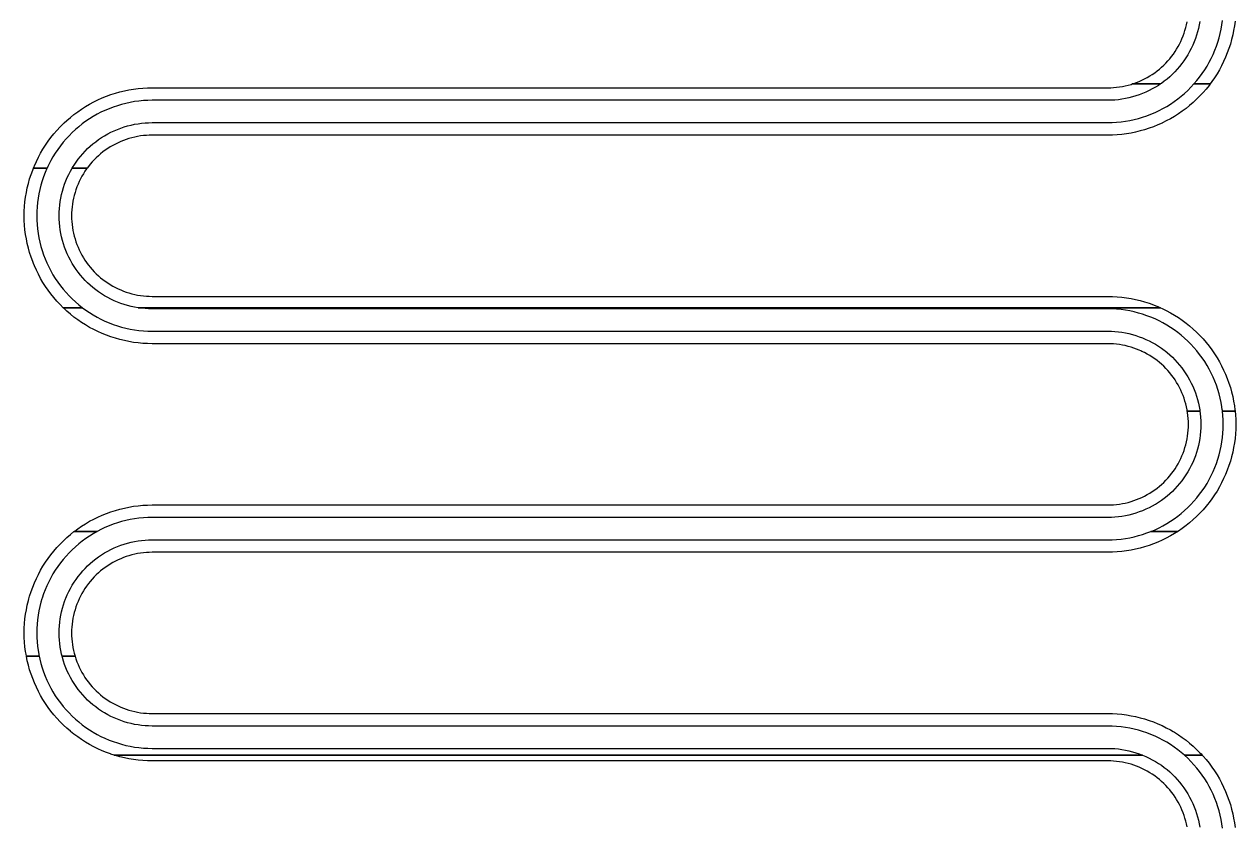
# Model space of a CAD drawing. Extents: x -4550 to 4550, y -4550 to 4550.
# Drawn here: x -1340 to -760, y 396 to 781 of the extents above; entities that cross this region are included whole.
import ezdxf

# ---------------------------------------------------------------- set-up
doc = ezdxf.new("R2010")
doc.units = 0
doc.layers.add('L1D0', color=3, linetype='CONTINUOUS')

msp = doc.modelspace()

# ---------------------------------------------------------------- linework, layer by layer
at = {"layer": 'L1D0'}
for points in [[(-776.873, 781.884), (-777.167, 780.199), (-777.524, 778.526), (-777.946, 776.869), (-778.431, 775.228), (-778.978, 773.608), (-779.587, 772.009), (-780.257, 770.435), (-780.986, 768.888), (-781.774, 767.37), (-782.62, 765.883), (-783.522, 764.43), (-784.479, 763.012), (-785.49, 761.632), (-786.553, 760.292), (-787.666, 758.993), (-788.829, 757.738), (-790.038, 756.529), (-791.293, 755.366), (-792.592, 754.253), (-793.932, 753.19), (-795.312, 752.179), (-795.764, 751.874), (-809.288, 751.874), (-808.521, 752.12), (-807.193, 752.6), (-805.884, 753.129), (-804.595, 753.704), (-803.328, 754.327), (-802.084, 754.995), (-800.866, 755.709), (-799.674, 756.466), (-798.511, 757.266), (-797.378, 758.109), (-796.277, 758.992), (-795.208, 759.915), (-794.174, 760.876), (-793.176, 761.874), (-792.215, 762.908), (-791.292, 763.977), (-790.409, 765.078), (-789.566, 766.211), (-788.766, 767.374), (-788.009, 768.566), (-787.295, 769.784), (-786.627, 771.028), (-786.004, 772.295), (-785.429, 773.584), (-784.9, 774.893), (-784.42, 776.221), (-783.989, 777.565), (-783.607, 778.924), (-783.275, 780.296), (-782.993, 781.68)], [(-760.018, 781.99), (-760.304, 779.767), (-760.671, 777.557), (-761.118, 775.361), (-761.645, 773.183), (-762.251, 771.025), (-762.936, 768.891), (-763.698, 766.784), (-764.537, 764.706), (-765.451, 762.66), (-766.439, 760.648), (-767.5, 758.674), (-768.632, 756.74), (-769.834, 754.849), (-771.105, 753.003), (-771.944, 751.874), (-779.678, 751.874), (-778.298, 753.484), (-776.981, 755.145), (-775.728, 756.856), (-774.541, 758.614), (-773.423, 760.415), (-772.374, 762.258), (-771.397, 764.14), (-770.493, 766.058), (-769.663, 768.009), (-768.908, 769.991), (-768.23, 772), (-767.629, 774.033), (-767.106, 776.088), (-766.662, 778.162), (-766.299, 780.251), (-766.015, 782.352)], [(-782.993, 395.72), (-783.275, 397.104), (-783.607, 398.476), (-783.989, 399.835), (-784.42, 401.179), (-784.9, 402.507), (-785.429, 403.816), (-786.004, 405.105), (-786.627, 406.372), (-787.295, 407.616), (-788.009, 408.834), (-788.766, 410.026), (-789.566, 411.189), (-790.409, 412.322), (-791.292, 413.423), (-792.215, 414.492), (-793.176, 415.526), (-794.174, 416.524), (-795.208, 417.485), (-796.277, 418.408), (-797.378, 419.291), (-798.511, 420.134), (-799.674, 420.934), (-800.866, 421.691), (-802.084, 422.405), (-803.328, 423.073), (-804.595, 423.696), (-805.884, 424.271), (-807.193, 424.8), (-808.521, 425.28), (-809.865, 425.711), (-811.224, 426.093), (-812.596, 426.425), (-813.98, 426.707), (-815.373, 426.938), (-816.773, 427.118), (-818.179, 427.247), (-819.588, 427.324), (-821, 427.35), (-1279, 427.35), (-1281.241, 427.391), (-1283.478, 427.514), (-1285.71, 427.718), (-1287.933, 428.004), (-1290.143, 428.371), (-1292.339, 428.818), (-1294.517, 429.345), (-1296.675, 429.951), (-1297.18, 430.113), (-804.309, 430.113), (-802.735, 429.443), (-801.188, 428.714), (-799.67, 427.926), (-798.183, 427.08), (-796.73, 426.178), (-795.312, 425.221), (-793.932, 424.21), (-792.592, 423.147), (-791.293, 422.034), (-790.038, 420.871), (-788.829, 419.662), (-787.666, 418.407), (-786.553, 417.108), (-785.49, 415.768), (-784.479, 414.388), (-783.522, 412.97), (-782.62, 411.517), (-781.774, 410.03), (-780.986, 408.512), (-780.257, 406.965), (-779.587, 405.391), (-778.978, 403.792), (-778.431, 402.172), (-777.946, 400.531), (-777.524, 398.874), (-777.167, 397.201), (-776.873, 395.516)], [(-766.015, 395.048), (-766.299, 397.149), (-766.662, 399.238), (-767.106, 401.312), (-767.629, 403.367), (-768.23, 405.4), (-768.908, 407.409), (-769.663, 409.391), (-770.493, 411.342), (-771.397, 413.26), (-772.374, 415.142), (-773.423, 416.985), (-774.541, 418.786), (-775.728, 420.544), (-776.981, 422.255), (-778.298, 423.916), (-779.678, 425.526), (-781.119, 427.081), (-782.619, 428.581), (-784.174, 430.022), (-784.28, 430.113), (-775.748, 430.113), (-775.308, 429.64), (-773.843, 427.944), (-772.442, 426.196), (-771.105, 424.397), (-769.834, 422.551), (-768.632, 420.66), (-767.5, 418.726), (-766.439, 416.752), (-765.451, 414.74), (-764.537, 412.694), (-763.698, 410.616), (-762.936, 408.509), (-762.251, 406.375), (-761.645, 404.217), (-761.118, 402.039), (-760.671, 399.843), (-760.304, 397.633), (-760.018, 395.41)]]:
    msp.add_lwpolyline(points, dxfattribs=at)
for points in [[(-1335.938, 711.517), (-1335.613, 712.322), (-1335.463, 712.694), (-1334.549, 714.74), (-1333.561, 716.752), (-1332.5, 718.726), (-1331.368, 720.66), (-1330.166, 722.551), (-1328.895, 724.397), (-1327.558, 726.196), (-1326.157, 727.944), (-1324.692, 729.64), (-1323.166, 731.281), (-1321.581, 732.866), (-1321.201, 733.219), (-1319.94, 734.392), (-1318.244, 735.857), (-1316.496, 737.258), (-1314.697, 738.595), (-1312.851, 739.866), (-1310.96, 741.068), (-1309.026, 742.2), (-1307.052, 743.261), (-1305.04, 744.249), (-1302.994, 745.163), (-1300.916, 746.002), (-1298.809, 746.764), (-1296.675, 747.449), (-1294.517, 748.055), (-1292.339, 748.582), (-1290.143, 749.029), (-1287.933, 749.396), (-1285.71, 749.682), (-1283.478, 749.886), (-1281.241, 750.009), (-1279, 750.05), (-821, 750.05), (-819.588, 750.076), (-818.179, 750.153), (-816.773, 750.282), (-815.373, 750.462), (-813.98, 750.693), (-812.596, 750.975), (-811.224, 751.307), (-809.865, 751.689), (-809.288, 751.874), (-795.764, 751.874), (-796.73, 751.222), (-798.183, 750.32), (-799.67, 749.474), (-801.188, 748.686), (-802.735, 747.957), (-804.309, 747.287), (-805.908, 746.678), (-807.528, 746.131), (-809.169, 745.646), (-810.826, 745.224), (-812.499, 744.867), (-814.184, 744.573), (-815.879, 744.345), (-817.582, 744.181), (-819.29, 744.083), (-821, 744.05), (-1279, 744.05), (-1281.12, 744.009), (-1283.237, 743.888), (-1285.348, 743.685), (-1287.449, 743.401), (-1289.538, 743.038), (-1291.612, 742.594), (-1293.667, 742.071), (-1295.7, 741.47), (-1297.709, 740.792), (-1299.691, 740.037), (-1301.642, 739.207), (-1303.56, 738.303), (-1305.442, 737.326), (-1307.285, 736.277), (-1309.086, 735.159), (-1310.844, 733.972), (-1311.872, 733.219), (-1312.555, 732.719), (-1314.216, 731.402), (-1315.826, 730.022), (-1317.381, 728.581), (-1318.881, 727.081), (-1320.322, 725.526), (-1321.702, 723.916), (-1323.019, 722.255), (-1324.272, 720.544), (-1325.459, 718.786), (-1326.577, 716.985), (-1327.626, 715.142), (-1328.603, 713.26), (-1329.045, 712.322), (-1329.425, 711.517)], [(-1317.38, 711.517), (-1316.88, 712.322), (-1316.478, 712.97), (-1315.521, 714.388), (-1314.51, 715.768), (-1313.447, 717.108), (-1312.334, 718.407), (-1311.171, 719.662), (-1309.962, 720.871), (-1308.707, 722.034), (-1307.408, 723.147), (-1306.068, 724.21), (-1304.688, 725.221), (-1303.27, 726.178), (-1301.817, 727.08), (-1300.33, 727.926), (-1298.812, 728.714), (-1297.265, 729.443), (-1295.691, 730.113), (-1294.092, 730.722), (-1292.472, 731.269), (-1290.831, 731.754), (-1289.174, 732.176), (-1287.501, 732.533), (-1285.816, 732.827), (-1284.121, 733.055), (-1282.418, 733.219), (-1280.71, 733.317), (-1279, 733.35), (-821, 733.35), (-818.88, 733.391), (-816.763, 733.512), (-814.652, 733.715), (-812.551, 733.999), (-810.462, 734.362), (-808.388, 734.806), (-806.333, 735.329), (-804.3, 735.93), (-802.291, 736.608), (-800.309, 737.363), (-798.358, 738.193), (-796.44, 739.097), (-794.558, 740.074), (-792.715, 741.123), (-790.914, 742.241), (-789.156, 743.428), (-787.445, 744.681), (-785.784, 745.998), (-784.174, 747.378), (-782.619, 748.819), (-781.119, 750.319), (-779.678, 751.874), (-771.944, 751.874), (-772.442, 751.204), (-773.843, 749.456), (-775.308, 747.76), (-776.834, 746.119), (-778.419, 744.534), (-780.06, 743.008), (-781.756, 741.543), (-783.504, 740.142), (-785.303, 738.805), (-787.149, 737.534), (-789.04, 736.332), (-790.974, 735.2), (-792.948, 734.139), (-794.822, 733.219), (-794.96, 733.151), (-797.006, 732.237), (-799.084, 731.398), (-801.191, 730.636), (-803.325, 729.951), (-805.483, 729.345), (-807.661, 728.818), (-809.857, 728.371), (-812.067, 728.004), (-814.29, 727.718), (-816.522, 727.514), (-818.759, 727.391), (-821, 727.35), (-1279, 727.35), (-1280.412, 727.324), (-1281.821, 727.247), (-1283.227, 727.118), (-1284.627, 726.938), (-1286.02, 726.707), (-1287.404, 726.425), (-1288.776, 726.093), (-1290.135, 725.711), (-1291.479, 725.28), (-1292.807, 724.8), (-1294.116, 724.271), (-1295.405, 723.696), (-1296.672, 723.073), (-1297.916, 722.405), (-1299.134, 721.691), (-1300.326, 720.934), (-1301.489, 720.134), (-1302.622, 719.291), (-1303.723, 718.408), (-1304.792, 717.485), (-1305.826, 716.524), (-1306.824, 715.526), (-1307.785, 714.492), (-1308.708, 713.423), (-1309.591, 712.322), (-1310.19, 711.517)], [(-1321.62, 644.573), (-1323.166, 646.119), (-1324.692, 647.76), (-1326.157, 649.456), (-1327.558, 651.204), (-1328.895, 653.003), (-1330.166, 654.849), (-1331.368, 656.74), (-1332.5, 658.674), (-1333.561, 660.648), (-1334.549, 662.66), (-1335.463, 664.706), (-1335.938, 665.883), (-1336.302, 666.784), (-1337.064, 668.891), (-1337.749, 671.025), (-1338.355, 673.183), (-1338.882, 675.361), (-1339.329, 677.557), (-1339.696, 679.767), (-1339.982, 681.99), (-1340.186, 684.222), (-1340.309, 686.459), (-1340.35, 688.7), (-1340.309, 690.941), (-1340.186, 693.178), (-1339.982, 695.41), (-1339.696, 697.633), (-1339.329, 699.843), (-1338.882, 702.039), (-1338.355, 704.217), (-1337.749, 706.375), (-1337.064, 708.509), (-1336.302, 710.616), (-1335.938, 711.517), (-1329.425, 711.517), (-1329.507, 711.342), (-1330.337, 709.391), (-1331.092, 707.409), (-1331.77, 705.4), (-1332.371, 703.367), (-1332.894, 701.312), (-1333.338, 699.238), (-1333.701, 697.149), (-1333.985, 695.048), (-1334.188, 692.937), (-1334.309, 690.82), (-1334.35, 688.7), (-1334.309, 686.58), (-1334.188, 684.463), (-1333.985, 682.352), (-1333.701, 680.251), (-1333.338, 678.162), (-1332.894, 676.088), (-1332.371, 674.033), (-1331.77, 672), (-1331.092, 669.991), (-1330.337, 668.009), (-1329.507, 666.058), (-1329.425, 665.883), (-1328.603, 664.14), (-1327.626, 662.258), (-1326.577, 660.415), (-1325.459, 658.614), (-1324.272, 656.856), (-1323.019, 655.145), (-1321.702, 653.484), (-1320.322, 651.874), (-1318.881, 650.319), (-1317.381, 648.819), (-1315.826, 647.378), (-1314.216, 645.998), (-1313.24, 645.224), (-1312.555, 644.681), (-1312.408, 644.573)], [(-1285.816, 644.573), (-1287.501, 644.867), (-1289.174, 645.224), (-1290.831, 645.646), (-1292.472, 646.131), (-1294.092, 646.678), (-1295.691, 647.287), (-1297.265, 647.957), (-1298.812, 648.686), (-1300.33, 649.474), (-1301.817, 650.32), (-1303.27, 651.222), (-1304.688, 652.179), (-1306.068, 653.19), (-1307.408, 654.253), (-1308.707, 655.366), (-1309.962, 656.529), (-1311.171, 657.738), (-1312.334, 658.993), (-1313.447, 660.292), (-1314.51, 661.632), (-1315.521, 663.012), (-1316.478, 664.43), (-1317.38, 665.883), (-1318.226, 667.37), (-1319.014, 668.888), (-1319.743, 670.435), (-1320.413, 672.009), (-1321.022, 673.608), (-1321.569, 675.228), (-1322.054, 676.869), (-1322.476, 678.526), (-1322.833, 680.199), (-1323.127, 681.884), (-1323.355, 683.579), (-1323.519, 685.282), (-1323.617, 686.99), (-1323.65, 688.7), (-1323.617, 690.41), (-1323.519, 692.118), (-1323.355, 693.821), (-1323.127, 695.516), (-1322.833, 697.201), (-1322.476, 698.874), (-1322.054, 700.531), (-1321.569, 702.172), (-1321.022, 703.792), (-1320.413, 705.391), (-1319.743, 706.965), (-1319.014, 708.512), (-1318.226, 710.03), (-1317.38, 711.517), (-1310.19, 711.517), (-1310.434, 711.189), (-1311.234, 710.026), (-1311.991, 708.834), (-1312.705, 707.616), (-1313.373, 706.372), (-1313.996, 705.105), (-1314.571, 703.816), (-1315.1, 702.507), (-1315.58, 701.179), (-1316.011, 699.835), (-1316.393, 698.476), (-1316.725, 697.104), (-1317.007, 695.72), (-1317.238, 694.327), (-1317.418, 692.927), (-1317.547, 691.521), (-1317.624, 690.112), (-1317.65, 688.7), (-1317.624, 687.288), (-1317.547, 685.879), (-1317.418, 684.473), (-1317.238, 683.073), (-1317.007, 681.68), (-1316.725, 680.296), (-1316.393, 678.924), (-1316.011, 677.565), (-1315.58, 676.221), (-1315.1, 674.893), (-1314.571, 673.584), (-1313.996, 672.295), (-1313.373, 671.028), (-1312.705, 669.784), (-1311.991, 668.566), (-1311.234, 667.374), (-1310.434, 666.211), (-1310.19, 665.883), (-1309.591, 665.078), (-1308.708, 663.977), (-1307.785, 662.908), (-1306.824, 661.874), (-1305.826, 660.876), (-1304.792, 659.915), (-1303.723, 658.992), (-1302.622, 658.109), (-1301.489, 657.266), (-1300.326, 656.466), (-1299.134, 655.709), (-1297.916, 654.995), (-1296.672, 654.327), (-1295.405, 653.704), (-1294.116, 653.129), (-1292.807, 652.6), (-1291.479, 652.12), (-1290.135, 651.689), (-1288.776, 651.307), (-1287.404, 650.975), (-1286.02, 650.693), (-1284.627, 650.462), (-1283.227, 650.282), (-1281.821, 650.153), (-1280.412, 650.076), (-1279, 650.05), (-821, 650.05), (-818.759, 650.009), (-816.522, 649.886), (-814.29, 649.682), (-812.067, 649.396), (-809.857, 649.029), (-807.661, 648.582), (-805.483, 648.055), (-803.325, 647.449), (-801.191, 646.764), (-799.084, 646.002), (-797.157, 645.224), (-797.006, 645.163), (-795.685, 644.573)], [(-782.881, 595.048), (-782.993, 595.72), (-783.275, 597.104), (-783.607, 598.476), (-783.989, 599.835), (-784.42, 601.179), (-784.9, 602.507), (-785.429, 603.816), (-786.004, 605.105), (-786.627, 606.372), (-787.295, 607.616), (-788.009, 608.834), (-788.766, 610.026), (-789.566, 611.189), (-790.409, 612.322), (-791.292, 613.423), (-792.215, 614.492), (-793.176, 615.526), (-794.174, 616.524), (-795.208, 617.485), (-796.277, 618.408), (-797.378, 619.291), (-798.511, 620.134), (-799.674, 620.934), (-800.866, 621.691), (-802.084, 622.405), (-803.328, 623.073), (-804.595, 623.696), (-805.088, 623.916), (-805.884, 624.271), (-807.193, 624.8), (-808.521, 625.28), (-809.865, 625.711), (-811.224, 626.093), (-812.596, 626.425), (-813.98, 626.707), (-815.373, 626.938), (-816.773, 627.118), (-818.179, 627.247), (-819.588, 627.324), (-821, 627.35), (-1279, 627.35), (-1281.241, 627.391), (-1283.478, 627.514), (-1285.71, 627.718), (-1287.933, 628.004), (-1290.143, 628.371), (-1292.339, 628.818), (-1294.517, 629.345), (-1296.675, 629.951), (-1298.809, 630.636), (-1300.916, 631.398), (-1302.994, 632.237), (-1305.04, 633.151), (-1307.052, 634.139), (-1309.026, 635.2), (-1310.96, 636.332), (-1312.851, 637.534), (-1314.697, 638.805), (-1316.496, 640.142), (-1318.244, 641.543), (-1319.94, 643.008), (-1321.581, 644.534), (-1321.62, 644.573), (-1312.408, 644.573), (-1310.844, 643.428), (-1309.086, 642.241), (-1307.285, 641.123), (-1305.442, 640.074), (-1303.56, 639.097), (-1301.642, 638.193), (-1299.691, 637.363), (-1297.709, 636.608), (-1295.7, 635.93), (-1293.667, 635.329), (-1291.612, 634.806), (-1289.538, 634.362), (-1287.449, 633.999), (-1285.348, 633.715), (-1283.237, 633.512), (-1281.12, 633.391), (-1279, 633.35), (-821, 633.35), (-819.29, 633.317), (-817.582, 633.219), (-815.879, 633.055), (-814.184, 632.827), (-812.499, 632.533), (-810.826, 632.176), (-809.169, 631.754), (-807.528, 631.269), (-805.908, 630.722), (-804.309, 630.113), (-802.735, 629.443), (-801.188, 628.714), (-799.67, 627.926), (-798.183, 627.08), (-796.73, 626.178), (-795.312, 625.221), (-793.932, 624.21), (-793.561, 623.916), (-792.592, 623.147), (-791.293, 622.034), (-790.038, 620.871), (-788.829, 619.662), (-787.666, 618.407), (-786.553, 617.108), (-785.49, 615.768), (-784.479, 614.388), (-783.522, 612.97), (-782.62, 611.517), (-781.774, 610.03), (-780.986, 608.512), (-780.257, 606.965), (-779.587, 605.391), (-778.978, 603.792), (-778.431, 602.172), (-777.946, 600.531), (-777.524, 598.874), (-777.167, 597.201), (-776.909, 595.72), (-776.873, 595.516), (-776.81, 595.048)], [(-766.015, 595.048), (-766.078, 595.516), (-766.106, 595.72), (-766.299, 597.149), (-766.662, 599.238), (-767.106, 601.312), (-767.629, 603.367), (-768.23, 605.4), (-768.908, 607.409), (-769.663, 609.391), (-770.493, 611.342), (-771.397, 613.26), (-772.374, 615.142), (-773.423, 616.985), (-774.541, 618.786), (-775.728, 620.544), (-776.981, 622.255), (-778.298, 623.916), (-779.678, 625.526), (-781.119, 627.081), (-782.619, 628.581), (-784.174, 630.022), (-785.784, 631.402), (-787.445, 632.719), (-789.156, 633.972), (-790.914, 635.159), (-792.715, 636.277), (-794.558, 637.326), (-796.44, 638.303), (-798.358, 639.207), (-800.309, 640.037), (-802.291, 640.792), (-804.3, 641.47), (-806.333, 642.071), (-808.388, 642.594), (-810.462, 643.038), (-812.551, 643.401), (-814.652, 643.685), (-816.763, 643.888), (-818.88, 644.009), (-821, 644.05), (-1279, 644.05), (-1280.71, 644.083), (-1282.418, 644.181), (-1284.121, 644.345), (-1285.816, 644.573), (-795.685, 644.573), (-794.96, 644.249), (-792.948, 643.261), (-790.974, 642.2), (-789.04, 641.068), (-787.149, 639.866), (-785.303, 638.595), (-783.504, 637.258), (-781.756, 635.857), (-780.06, 634.392), (-778.419, 632.866), (-776.834, 631.281), (-775.308, 629.64), (-773.843, 627.944), (-772.442, 626.196), (-771.105, 624.397), (-770.774, 623.916), (-769.834, 622.551), (-768.632, 620.66), (-767.5, 618.726), (-766.439, 616.752), (-765.451, 614.74), (-764.537, 612.694), (-763.698, 610.616), (-762.936, 608.509), (-762.251, 606.375), (-761.645, 604.217), (-761.118, 602.039), (-760.671, 599.843), (-760.304, 597.633), (-760.058, 595.72), (-760.032, 595.516), (-760.018, 595.41), (-759.985, 595.048)], [(-1316.405, 537.326), (-1316.355, 537.363), (-1316.125, 537.534), (-1314.697, 538.595), (-1312.851, 539.866), (-1310.96, 541.068), (-1309.026, 542.2), (-1307.052, 543.261), (-1305.04, 544.249), (-1302.994, 545.163), (-1300.916, 546.002), (-1298.809, 546.764), (-1296.675, 547.449), (-1294.517, 548.055), (-1292.339, 548.582), (-1290.143, 549.029), (-1287.933, 549.396), (-1285.71, 549.682), (-1283.478, 549.886), (-1281.241, 550.009), (-1279, 550.05), (-821, 550.05), (-819.588, 550.076), (-818.179, 550.153), (-816.773, 550.282), (-815.373, 550.462), (-813.98, 550.693), (-812.596, 550.975), (-811.224, 551.307), (-809.865, 551.689), (-808.521, 552.12), (-807.193, 552.6), (-805.884, 553.129), (-804.595, 553.704), (-803.328, 554.327), (-802.084, 554.995), (-800.866, 555.709), (-799.674, 556.466), (-798.511, 557.266), (-797.378, 558.109), (-796.277, 558.992), (-795.208, 559.915), (-794.174, 560.876), (-793.176, 561.874), (-792.215, 562.908), (-791.292, 563.977), (-790.409, 565.078), (-789.566, 566.211), (-788.766, 567.374), (-788.009, 568.566), (-787.295, 569.784), (-786.627, 571.028), (-786.004, 572.295), (-785.429, 573.584), (-784.9, 574.893), (-784.42, 576.221), (-783.989, 577.565), (-783.607, 578.924), (-783.275, 580.296), (-782.993, 581.68), (-782.762, 583.073), (-782.582, 584.473), (-782.453, 585.879), (-782.376, 587.288), (-782.35, 588.7), (-782.376, 590.112), (-782.453, 591.521), (-782.582, 592.927), (-782.762, 594.327), (-782.881, 595.048), (-776.81, 595.048), (-776.645, 593.821), (-776.481, 592.118), (-776.383, 590.41), (-776.35, 588.7), (-776.383, 586.99), (-776.481, 585.282), (-776.645, 583.579), (-776.873, 581.884), (-777.167, 580.199), (-777.524, 578.526), (-777.946, 576.869), (-778.431, 575.228), (-778.978, 573.608), (-779.587, 572.009), (-780.257, 570.435), (-780.986, 568.888), (-781.774, 567.37), (-782.62, 565.883), (-783.522, 564.43), (-784.479, 563.012), (-785.49, 561.632), (-786.553, 560.292), (-787.666, 558.993), (-788.829, 557.738), (-790.038, 556.529), (-791.293, 555.366), (-792.592, 554.253), (-793.932, 553.19), (-795.312, 552.179), (-796.73, 551.222), (-798.183, 550.32), (-798.25, 550.282), (-799.67, 549.474), (-801.188, 548.686), (-802.735, 547.957), (-804.309, 547.287), (-805.908, 546.678), (-807.528, 546.131), (-809.169, 545.646), (-810.826, 545.224), (-812.499, 544.867), (-814.184, 544.573), (-815.879, 544.345), (-817.582, 544.181), (-819.29, 544.083), (-821, 544.05), (-1279, 544.05), (-1281.12, 544.009), (-1283.237, 543.888), (-1285.348, 543.685), (-1287.449, 543.401), (-1289.538, 543.038), (-1291.612, 542.594), (-1293.667, 542.071), (-1295.7, 541.47), (-1297.709, 540.792), (-1299.691, 540.037), (-1301.642, 539.207), (-1303.56, 538.303), (-1305.041, 537.534), (-1305.371, 537.363), (-1305.442, 537.326)], [(-800.406, 537.326), (-800.309, 537.363), (-799.907, 537.534), (-798.358, 538.193), (-796.44, 539.097), (-794.558, 540.074), (-792.715, 541.123), (-790.914, 542.241), (-789.156, 543.428), (-787.445, 544.681), (-785.784, 545.998), (-784.174, 547.378), (-782.619, 548.819), (-781.119, 550.319), (-779.678, 551.874), (-778.298, 553.484), (-776.981, 555.145), (-775.728, 556.856), (-774.541, 558.614), (-773.423, 560.415), (-772.374, 562.258), (-771.397, 564.14), (-770.493, 566.058), (-769.663, 568.009), (-768.908, 569.991), (-768.23, 572), (-767.629, 574.033), (-767.106, 576.088), (-766.662, 578.162), (-766.299, 580.251), (-766.015, 582.352), (-765.812, 584.463), (-765.691, 586.58), (-765.65, 588.7), (-765.691, 590.82), (-765.812, 592.937), (-766.015, 595.048), (-759.985, 595.048), (-759.814, 593.178), (-759.691, 590.941), (-759.65, 588.7), (-759.691, 586.459), (-759.814, 584.222), (-760.018, 581.99), (-760.304, 579.767), (-760.671, 577.557), (-761.118, 575.361), (-761.645, 573.183), (-762.251, 571.025), (-762.936, 568.891), (-763.698, 566.784), (-764.537, 564.706), (-765.451, 562.66), (-766.439, 560.648), (-767.5, 558.674), (-768.632, 556.74), (-769.834, 554.849), (-771.105, 553.003), (-772.442, 551.204), (-773.181, 550.282), (-773.843, 549.456), (-775.308, 547.76), (-776.834, 546.119), (-778.419, 544.534), (-780.06, 543.008), (-781.756, 541.543), (-783.504, 540.142), (-785.303, 538.805), (-787.149, 537.534), (-787.418, 537.363), (-787.476, 537.326)], [(-1339.33, 477.565), (-1339.49, 478.526), (-1339.696, 479.767), (-1339.982, 481.99), (-1340.186, 484.222), (-1340.309, 486.459), (-1340.35, 488.7), (-1340.309, 490.941), (-1340.186, 493.178), (-1339.982, 495.41), (-1339.696, 497.633), (-1339.329, 499.843), (-1338.882, 502.039), (-1338.355, 504.217), (-1338.106, 505.105), (-1337.749, 506.375), (-1337.064, 508.509), (-1336.302, 510.616), (-1335.463, 512.694), (-1334.549, 514.74), (-1333.561, 516.752), (-1332.5, 518.726), (-1331.368, 520.66), (-1330.166, 522.551), (-1328.895, 524.397), (-1327.558, 526.196), (-1326.157, 527.944), (-1324.692, 529.64), (-1323.166, 531.281), (-1321.581, 532.866), (-1319.94, 534.392), (-1318.244, 535.857), (-1316.496, 537.258), (-1316.405, 537.326), (-1305.442, 537.326), (-1307.285, 536.277), (-1309.086, 535.159), (-1310.844, 533.972), (-1312.555, 532.719), (-1314.216, 531.402), (-1315.826, 530.022), (-1317.381, 528.581), (-1318.881, 527.081), (-1320.322, 525.526), (-1321.702, 523.916), (-1323.019, 522.255), (-1324.272, 520.544), (-1325.459, 518.786), (-1326.577, 516.985), (-1327.626, 515.142), (-1328.603, 513.26), (-1329.507, 511.342), (-1330.337, 509.391), (-1331.092, 507.409), (-1331.77, 505.4), (-1331.857, 505.105), (-1332.371, 503.367), (-1332.894, 501.312), (-1333.338, 499.238), (-1333.701, 497.149), (-1333.985, 495.048), (-1334.188, 492.937), (-1334.309, 490.82), (-1334.35, 488.7), (-1334.309, 486.58), (-1334.188, 484.463), (-1333.985, 482.352), (-1333.701, 480.251), (-1333.401, 478.526), (-1333.338, 478.162), (-1333.21, 477.565)], [(-1322.231, 477.565), (-1322.476, 478.526), (-1322.833, 480.199), (-1323.127, 481.884), (-1323.355, 483.579), (-1323.519, 485.282), (-1323.617, 486.99), (-1323.65, 488.7), (-1323.617, 490.41), (-1323.519, 492.118), (-1323.355, 493.821), (-1323.127, 495.516), (-1322.833, 497.201), (-1322.476, 498.874), (-1322.054, 500.531), (-1321.569, 502.172), (-1321.022, 503.792), (-1320.522, 505.105), (-1320.413, 505.391), (-1319.743, 506.965), (-1319.014, 508.512), (-1318.226, 510.03), (-1317.38, 511.517), (-1316.478, 512.97), (-1315.521, 514.388), (-1314.51, 515.768), (-1313.447, 517.108), (-1312.334, 518.407), (-1311.171, 519.662), (-1309.962, 520.871), (-1308.707, 522.034), (-1307.408, 523.147), (-1306.068, 524.21), (-1304.688, 525.221), (-1303.27, 526.178), (-1301.817, 527.08), (-1300.33, 527.926), (-1298.812, 528.714), (-1297.265, 529.443), (-1295.691, 530.113), (-1294.092, 530.722), (-1292.472, 531.269), (-1290.831, 531.754), (-1289.174, 532.176), (-1287.501, 532.533), (-1285.816, 532.827), (-1284.121, 533.055), (-1282.418, 533.219), (-1280.71, 533.317), (-1279, 533.35), (-821, 533.35), (-818.88, 533.391), (-816.763, 533.512), (-814.652, 533.715), (-812.551, 533.999), (-810.462, 534.362), (-808.388, 534.806), (-806.333, 535.329), (-804.3, 535.93), (-802.291, 536.608), (-800.406, 537.326), (-787.476, 537.326), (-789.04, 536.332), (-790.974, 535.2), (-792.948, 534.139), (-794.96, 533.151), (-797.006, 532.237), (-799.084, 531.398), (-801.191, 530.636), (-803.325, 529.951), (-805.483, 529.345), (-807.661, 528.818), (-809.857, 528.371), (-812.067, 528.004), (-814.29, 527.718), (-816.522, 527.514), (-818.759, 527.391), (-821, 527.35), (-1279, 527.35), (-1280.412, 527.324), (-1281.821, 527.247), (-1283.227, 527.118), (-1284.627, 526.938), (-1286.02, 526.707), (-1287.404, 526.425), (-1288.776, 526.093), (-1290.135, 525.711), (-1291.479, 525.28), (-1292.807, 524.8), (-1294.116, 524.271), (-1295.405, 523.696), (-1296.672, 523.073), (-1297.916, 522.405), (-1299.134, 521.691), (-1300.326, 520.934), (-1301.489, 520.134), (-1302.622, 519.291), (-1303.723, 518.408), (-1304.792, 517.485), (-1305.826, 516.524), (-1306.824, 515.526), (-1307.785, 514.492), (-1308.708, 513.423), (-1309.591, 512.322), (-1310.434, 511.189), (-1311.234, 510.026), (-1311.991, 508.834), (-1312.705, 507.616), (-1313.373, 506.372), (-1313.996, 505.105), (-1314.571, 503.816), (-1315.1, 502.507), (-1315.58, 501.179), (-1316.011, 499.835), (-1316.393, 498.476), (-1316.725, 497.104), (-1317.007, 495.72), (-1317.238, 494.327), (-1317.418, 492.927), (-1317.547, 491.521), (-1317.624, 490.112), (-1317.65, 488.7), (-1317.624, 487.288), (-1317.547, 485.879), (-1317.418, 484.473), (-1317.238, 483.073), (-1317.007, 481.68), (-1316.725, 480.296), (-1316.393, 478.924), (-1316.281, 478.526), (-1316.011, 477.565)], [(-1297.18, 430.113), (-1298.809, 430.636), (-1299.047, 430.722), (-1300.916, 431.398), (-1302.994, 432.237), (-1305.04, 433.151), (-1307.052, 434.139), (-1309.026, 435.2), (-1310.96, 436.332), (-1312.851, 437.534), (-1314.697, 438.805), (-1316.496, 440.142), (-1318.153, 441.47), (-1318.244, 441.543), (-1319.94, 443.008), (-1321.581, 444.534), (-1323.166, 446.119), (-1324.692, 447.76), (-1326.157, 449.456), (-1327.558, 451.204), (-1328.895, 453.003), (-1330.166, 454.849), (-1331.368, 456.74), (-1332.5, 458.674), (-1333.561, 460.648), (-1334.549, 462.66), (-1335.463, 464.706), (-1336.302, 466.784), (-1337.064, 468.891), (-1337.749, 471.025), (-1338.355, 473.183), (-1338.882, 475.361), (-1339.329, 477.557), (-1339.33, 477.565), (-1333.21, 477.565), (-1332.894, 476.088), (-1332.371, 474.033), (-1331.77, 472), (-1331.092, 469.991), (-1330.337, 468.009), (-1329.507, 466.058), (-1328.603, 464.14), (-1327.626, 462.258), (-1326.577, 460.415), (-1325.459, 458.614), (-1324.272, 456.856), (-1323.019, 455.145), (-1321.702, 453.484), (-1320.322, 451.874), (-1318.881, 450.319), (-1317.381, 448.819), (-1315.826, 447.378), (-1314.216, 445.998), (-1312.555, 444.681), (-1310.844, 443.428), (-1309.086, 442.241), (-1307.844, 441.47), (-1307.285, 441.123), (-1305.442, 440.074), (-1303.56, 439.097), (-1301.642, 438.193), (-1299.691, 437.363), (-1297.709, 436.608), (-1295.7, 435.93), (-1293.667, 435.329), (-1291.612, 434.806), (-1289.538, 434.362), (-1287.449, 433.999), (-1285.348, 433.715), (-1283.237, 433.512), (-1281.12, 433.391), (-1279, 433.35), (-821, 433.35), (-819.29, 433.317), (-817.582, 433.219), (-815.879, 433.055), (-814.184, 432.827), (-812.499, 432.533), (-810.826, 432.176), (-809.169, 431.754), (-807.528, 431.269), (-805.908, 430.722), (-804.309, 430.113)], [(-784.28, 430.113), (-784.991, 430.722), (-785.784, 431.402), (-787.445, 432.719), (-789.156, 433.972), (-790.914, 435.159), (-792.715, 436.277), (-794.558, 437.326), (-796.44, 438.303), (-798.358, 439.207), (-800.309, 440.037), (-802.291, 440.792), (-804.3, 441.47), (-806.333, 442.071), (-808.388, 442.594), (-810.462, 443.038), (-812.551, 443.401), (-814.652, 443.685), (-816.763, 443.888), (-818.88, 444.009), (-821, 444.05), (-1279, 444.05), (-1280.71, 444.083), (-1282.418, 444.181), (-1284.121, 444.345), (-1285.816, 444.573), (-1287.501, 444.867), (-1289.174, 445.224), (-1290.831, 445.646), (-1292.472, 446.131), (-1294.092, 446.678), (-1295.691, 447.287), (-1297.265, 447.957), (-1298.812, 448.686), (-1300.33, 449.474), (-1301.817, 450.32), (-1303.27, 451.222), (-1304.688, 452.179), (-1306.068, 453.19), (-1307.408, 454.253), (-1308.707, 455.366), (-1309.962, 456.529), (-1311.171, 457.738), (-1312.334, 458.993), (-1313.447, 460.292), (-1314.51, 461.632), (-1315.521, 463.012), (-1316.478, 464.43), (-1317.38, 465.883), (-1318.226, 467.37), (-1319.014, 468.888), (-1319.743, 470.435), (-1320.413, 472.009), (-1321.022, 473.608), (-1321.569, 475.228), (-1322.054, 476.869), (-1322.231, 477.565), (-1316.011, 477.565), (-1315.58, 476.221), (-1315.1, 474.893), (-1314.571, 473.584), (-1313.996, 472.295), (-1313.373, 471.028), (-1312.705, 469.784), (-1311.991, 468.566), (-1311.234, 467.374), (-1310.434, 466.211), (-1309.591, 465.078), (-1308.708, 463.977), (-1307.785, 462.908), (-1306.824, 461.874), (-1305.826, 460.876), (-1304.792, 459.915), (-1303.723, 458.992), (-1302.622, 458.109), (-1301.489, 457.266), (-1300.326, 456.466), (-1299.134, 455.709), (-1297.916, 454.995), (-1296.672, 454.327), (-1295.405, 453.704), (-1294.116, 453.129), (-1292.807, 452.6), (-1291.479, 452.12), (-1290.135, 451.689), (-1288.776, 451.307), (-1287.404, 450.975), (-1286.02, 450.693), (-1284.627, 450.462), (-1283.227, 450.282), (-1281.821, 450.153), (-1280.412, 450.076), (-1279, 450.05), (-821, 450.05), (-818.759, 450.009), (-816.522, 449.886), (-814.29, 449.682), (-812.067, 449.396), (-809.857, 449.029), (-807.661, 448.582), (-805.483, 448.055), (-803.325, 447.449), (-801.191, 446.764), (-799.084, 446.002), (-797.006, 445.163), (-794.96, 444.249), (-792.948, 443.261), (-790.974, 442.2), (-789.727, 441.47), (-789.04, 441.068), (-787.149, 439.866), (-785.303, 438.595), (-783.504, 437.258), (-781.756, 435.857), (-780.06, 434.392), (-778.419, 432.866), (-776.834, 431.281), (-776.314, 430.722), (-775.748, 430.113)]]:
    msp.add_lwpolyline(points, close=True, dxfattribs=at)

doc.saveas('drawing.dxf')
